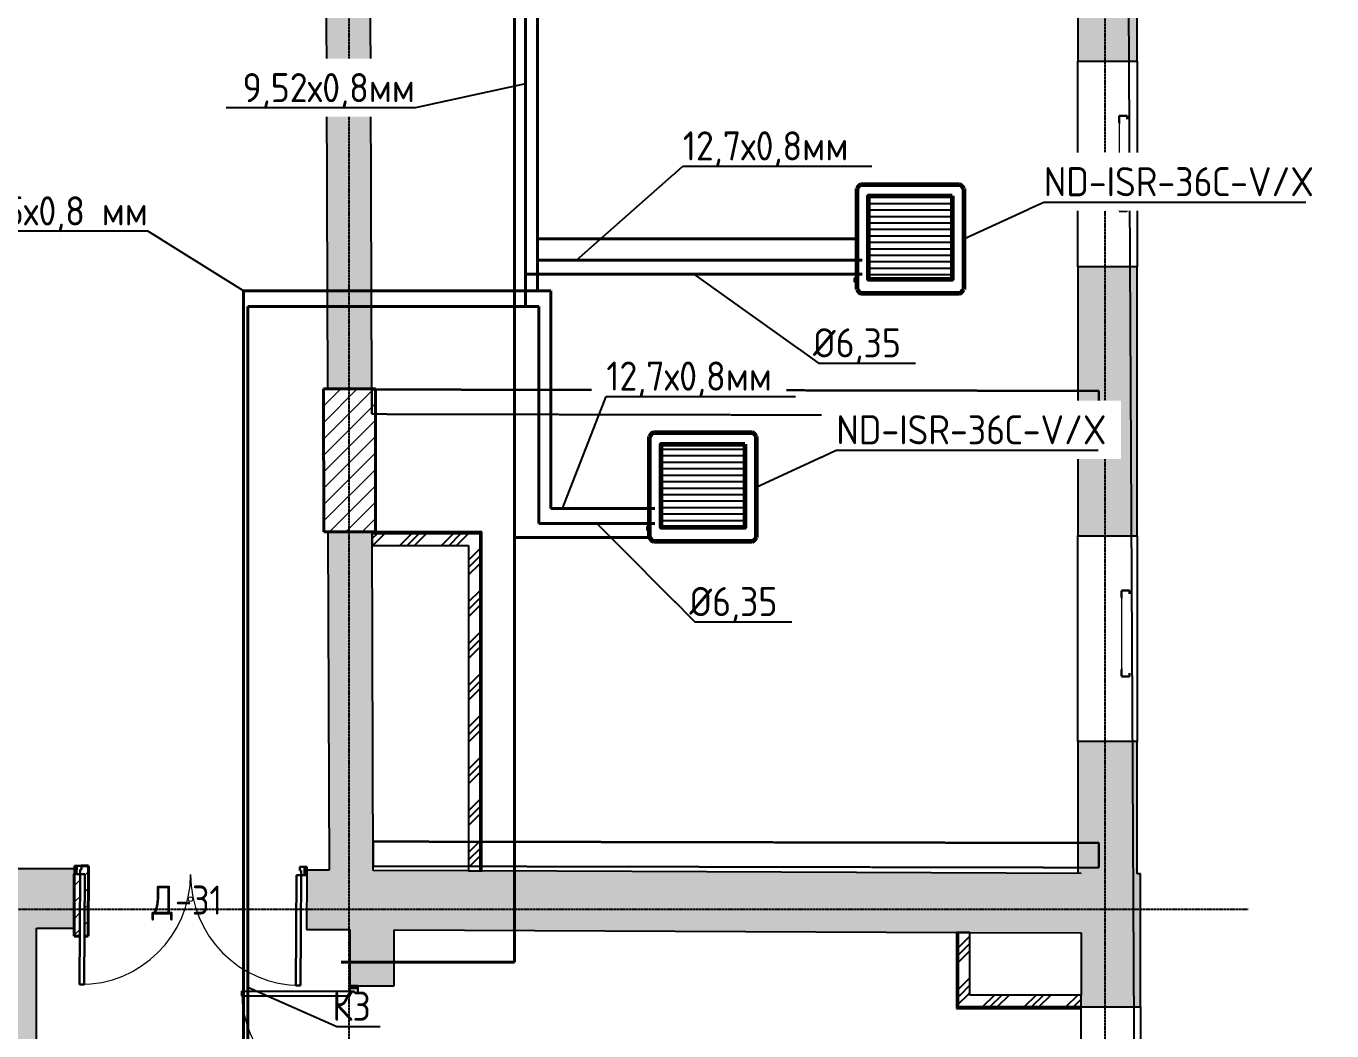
# Model space of a CAD drawing. Header units: millimetres. Extents: x -129048 to 476301, y -5853 to 215316.
# Drawn here: x 262609 to 273838, y 19661 to 28302 of the extents above; entities that cross this region are included whole.
import ezdxf
from ezdxf import colors
from ezdxf.entities.mleader import LeaderData, LeaderLine
from ezdxf.math import Vec2, Vec3

# ---------------------------------------------------------------- set-up
doc = ezdxf.new("R2010")
doc.units = ezdxf.units.MM
for name, pattern in [('ADSK_Линия сетки', [25, 20, -2.5, 0, -2.5]), ('ADSK_Сверху', [4.5, 3, -1.5]), ('ADSK_Снесено', [4.5, 3, -1.5])]:
    doc.linetypes.add(name, pattern=pattern)
for name, color, linetype, lineweight, true_color in [('_ Окна', 5, 'Continuous', 30, 0x0000ff), ('Стены внутренние', 5, 'Continuous', 18, 0x0000ff), ('Стены наружные', 1, 'ADSK_Снесено', 18, 0xff0000), ('Стены штриховка', 5, 'Continuous', 18, 0x0000ff)]:
    doc.layers.add(name, color=color, linetype=linetype, lineweight=lineweight, true_color=true_color)
for name, color, linetype, lineweight in [('GAZLAITER', 1, 'Continuous', 40), ('Двери', 251, 'Continuous', 18), ('Дренаж', 36, 'Continuous', 40), ('Каркас', 7, 'Continuous', 18), ('Кондеи', 6, 'Continuous', 60), ('Марки дверей', 7, 'Continuous', 20), ('Обратка', 5, 'Continuous', 25), ('Окна', 251, 'Continuous', 18), ('Отсутсвующие МО', 2, 'Continuous', 60), ('Стены', 7, 'Continuous', 18), ('Стены разрез', 7, 'Continuous', 40)]:
    doc.layers.add(name, color=color, linetype=linetype, lineweight=lineweight)
doc.styles.add('GOST Common_2', font='GOST Common_0.ttf', dxfattribs={"width": 0.9, "height": 250})
doc.styles.add('PIK', font='isocpeur.ttf', dxfattribs={"width": 0.9, "height": 250})
pattern_1 = [(45, (215977.25, 150), (-179.6051, 179.6051), []), (45, (216040.75, 150), (0, 359.2102), []), (45, (215913.75, 150), (0, 359.2102), [])]
pattern_2 = [(45, (0, 0), (-70.71068, 70.71068), [])]

# ---------------------------------------------------------------- blocks, each defined once
blk = doc.blocks.new('Витраж-тент со смещением вовне - 60мм 30 сдвиг-1466956-03 План 3-го этажа')
at = {"layer": '_ Окна', "color": 161, "linetype": 'ADSK_Сверху', "true_color": 0xaaaaff}
for p, q in [((-410, 25), (-410, -45)), ((-410, 25), (-380, 25)), ((-410, -45), (-410, 25)), ((410, 25), (380, 25)), ((410, -45), (410, 25)), ((410, -45), (410, 25)), ((-350, -45), (-410, -45)), ((-350, -35), (-350, -45)), ((350, -35), (350, -45)), ((350, -45), (410, -45))]:
    blk.add_line(p, q, dxfattribs=at)
at = {"layer": 'Окна', "color": 161, "linetype": 'ADSK_Сверху', "true_color": 0xaaaaff}
blk.add_line((-350, -45), (350, -45), dxfattribs=at)
blk = doc.blocks.new('Витраж-тент со смещением вовне - 60мм 30 сдвиг-1466950-03 План 3-го этажа')
at = {"layer": '_ Окна', "color": 161, "linetype": 'ADSK_Сверху', "true_color": 0xaaaaff}
for p, q in [((-370, 25), (-370, -45)), ((-370, 25), (-340, 25)), ((-370, -45), (-370, 25)), ((370, 25), (340, 25)), ((370, -45), (370, 25)), ((370, -45), (370, 25)), ((-310, -45), (-370, -45)), ((-310, -35), (-310, -45)), ((310, -35), (310, -45)), ((310, -45), (370, -45))]:
    blk.add_line(p, q, dxfattribs=at)
at = {"layer": 'Окна', "color": 161, "linetype": 'ADSK_Сверху', "true_color": 0xaaaaff}
blk.add_line((-310, -45), (310, -45), dxfattribs=at)
blk = doc.blocks.new('Новые проёмы 3 этаж - Новые проёмы 3 этаж-1676495-03 План 3-го этажа')
at = {"layer": 'Стены'}
h = blk.add_hatch(dxfattribs=at)
h.set_pattern_fill('FP_4', color=256, style=0, pattern_type=2)
h.set_pattern_definition(pattern_2)
h.paths.add_polyline_path([(49481, 23802), (49637, 23802), (49636, 25032), (49188, 25032), (49193, 23802), (49428, 23802)])
h = blk.add_hatch(dxfattribs=at)
h.set_pattern_fill('FP_4', color=256, style=0, pattern_type=2)
h.set_pattern_definition(pattern_2)
h.paths.add_polyline_path([(47096, 20860), (47136, 20860), (47134, 20325), (47166, 20326), (47168, 20930), (47107, 20930), (47106, 20900), (47096, 20900), (47096, 20860)])
h.paths.add_polyline_path([(47044, 20325), (47094, 20325), (47096, 20860), (47046, 20861), (47044, 20394)])
at = {"layer": 'Стены разрез'}
for p, q in [((49636, 25032), (49188, 25032)), ((49188, 25032), (49193, 23802)), ((49637, 23802), (49636, 25032)), ((49193, 23802), (49637, 23802)), ((47168, 20930), (47106, 20930)), ((47166, 20326), (47168, 20930)), ((47046, 20861), (47044, 20325)), ((47044, 20325), (47094, 20325)), ((47134, 20325), (47166, 20326))]:
    blk.add_line(p, q, dxfattribs=at)
blk = doc.blocks.new('AC_Дверь_Однопольная - Д-30л 1030х2200h-1983144-03 План 3-го этажа')
at = {"layer": 'Двери', "lineweight": 30}
for p, q in [((465, 1120), (425, 1120)), ((425, 1120), (425, 190)), ((465, 190), (465, 1120)), ((-495, 190), (-515, 190)), ((-515, 190), (-515, 120)), ((-515, 120), (-495, 120)), ((-465, 190), (-495, 190)), ((-495, 190), (-495, 120)), ((-495, 120), (-495, 190)), ((-495, 120), (-455, 120)), ((-465, 150), (-465, 190)), ((-455, 150), (-465, 150)), ((-455, 120), (-455, 150)), ((425, 190), (465, 190)), ((465, 150), (455, 150)), ((455, 150), (455, 120)), ((455, 120), (495, 120)), ((495, 190), (465, 190)), ((465, 190), (465, 150)), ((495, 120), (495, 190)), ((515, 190), (495, 190)), ((495, 190), (495, 120)), ((495, 120), (515, 120)), ((515, 120), (515, 190))]:
    blk.add_line(p, q, dxfattribs=at)
at = {"layer": 'Двери'}
blk.add_arc((465, 190), 930, 90, 180, dxfattribs=at)
blk = doc.blocks.new('AC_Дверь_Двупольная - Д-31 2000х2200h-2039733-03 План 3-го этажа')
at = {"layer": 'Двери', "lineweight": 30}
for p, q in [((-950, 738), (-910, 738)), ((-950, -212), (-950, 738)), ((-910, 738), (-910, -212)), ((950, 738), (910, 738)), ((910, 738), (910, -212)), ((950, -212), (950, 738)), ((-1000, -212), (-980, -212)), ((-1000, -282), (-1000, -212)), ((-980, -212), (-950, -212)), ((-980, -282), (-980, -212)), ((-980, -212), (-980, -282)), ((-910, -212), (-950, -212)), ((-950, -212), (-950, -252)), ((910, -212), (950, -212)), ((980, -212), (950, -212)), ((950, -212), (950, -252)), ((980, -282), (980, -212)), ((1000, -212), (980, -212)), ((980, -212), (980, -282)), ((1000, -282), (1000, -212)), ((-980, -282), (-1000, -282)), ((-940, -282), (-980, -282)), ((-950, -252), (-940, -252)), ((-940, -252), (-940, -282)), ((950, -252), (940, -252)), ((940, -252), (940, -282)), ((940, -282), (980, -282)), ((980, -282), (1000, -282))]:
    blk.add_line(p, q, dxfattribs=at)
at = {"layer": 'Двери'}
for centre, start, end in [((-950, -212), 360, 90), ((950, -212), 90, 180)]:
    blk.add_arc(centre, 950, start, end, dxfattribs=at)
blk = doc.blocks.new('ADSK_Марка_Дверь - Типоразмер_ADSK_Марка-58376-03 План 3-го этажа')
at = {"layer": 'Марки дверей', "lineweight": 9}
blk.add_circle((0, 0), 0.2, dxfattribs=at)
blk = doc.blocks.new('Фанкйол')
at = {"layer": 'Кондеи', "lineweight": 25}
h = blk.add_hatch(dxfattribs=at)
h.set_pattern_fill('LINE', color=256, scale=11.68, angle=90)
h.set_pattern_definition([(90, (495465.057, -661010.487), (-37.084, 2e-15), [])])
h.paths.add_polyline_path([(20708.9, 22771.3), (20708.9, 22292.3), (21187.9, 22292.3), (21187.9, 22771.3)])
at = {"layer": 'Кондеи'}
for points in [[(20666.2, 22837.4), (21244.8, 22837.4)], [(20642.8, 22249.6), (20642.8, 22814)], [(21268.2, 22814), (21268.2, 22249.7)], [(21244.8, 22226.2), (20666.2, 22226.2)]]:
    blk.add_lwpolyline(points, dxfattribs=at)
blk.add_lwpolyline([(20708.9, 22771.3), (21187.9, 22771.3), (21187.9, 22292.3), (20708.9, 22292.3)], close=True, dxfattribs=at)
for centre, radius, start, end in [((20688.8, 22791.4), 51.3, 116.21469, 153.78806), ((21222.2, 22791.5), 51.2, 26.14279, 63.80121), ((20688.8, 22272.2), 51.3, 206.21194, 243.78531), ((21222.4, 22272), 51, 296.16014, 334.02027)]:
    blk.add_arc(centre, radius, start, end, dxfattribs=at)
at = {"layer": 'Обратка'}
blk.add_lwpolyline([(21199.9, 22226.2), (21183.4, 22226.2), (21183.4, 22209.7), (21199.9, 22209.7)], close=True, dxfattribs=at)

msp = doc.modelspace()

# ---------------------------------------------------------------- hatches: boundary and pattern name
at = {"layer": 'Стены внутренние', "lineweight": 25, "true_color": 0x636466}
h = msp.add_hatch(color=251, dxfattribs=at)
h.paths.add_polyline_path([(265204.68889, 23893.77805), (265584.687, 23894.97869), (265584.50722, 23951.87837), (265204.50532, 23951.87837)])
h.paths.add_polyline_path([(265274.82377, 25181.87837), (265580.62092, 25181.87837), (265564.07164, 30419.66711), (265184.07405, 30418.30594), (265200.61902, 25181.87837)])
h.paths.add_polyline_path([(265179.75815, 31784.27142), (265559.75575, 31785.63259), (265543.19155, 37028.14576), (265163.17605, 37032.44992), (265174.08924, 33578.46169)])
h = msp.add_hatch(dxfattribs=at)
h.set_pattern_fill('FP_1', color=251, style=0, pattern_type=2)
h.set_pattern_definition(pattern_1)
h.paths.add_polyline_path([(265585.37488, 23836.87837), (266513.47021, 23836.87837), (266513.47021, 23936.87837), (265585.37488, 23936.87837), (265585.37488, 23894.97869)])
for points in [[(265593.70235, 21041.65152), (265584.687, 23894.97869), (265204.68889, 23893.77805), (265213.69491, 21043.40607), (265475.76736, 21042.19605)], [(262317.10652, 13099.81577), (262697.10652, 13104.97462), (262697.10652, 20545.02004), (262518.11169, 20545.84648), (262518.11169, 20574.05859), (262317.10652, 20574.05859), (262317.10652, 15170.85341)]]:
    msp.add_hatch(color=251, dxfattribs=at).paths.add_polyline_path(points)
h = msp.add_hatch(dxfattribs=at)
h.set_pattern_fill('FP_1', color=251, style=0, pattern_type=2)
h.set_pattern_definition(pattern_1)
h.paths.add_polyline_path([(266513.47021, 21037.40484), (266513.47021, 23836.87837), (266413.47021, 23836.87837), (266413.47021, 21037.86655)])
h = msp.add_hatch(color=251, dxfattribs=at)
h.paths.add_polyline_path([(265376.39762, 12761.31342), (265756.4101, 12766.47244), (265770.38605, 19018.94419), (265390.3851, 19018.94419), (265376.55504, 12831.7381)])
h.paths.add_polyline_path([(265772.68837, 20048.94162), (265773.76549, 20530.81471), (265393.76846, 20532.56921), (265393.76846, 20049.78861), (265770.38605, 20048.94677)])
h = msp.add_hatch(dxfattribs=at)
h.set_pattern_fill('FP_1', color=251, style=0, pattern_type=2)
h.set_pattern_definition(pattern_1)
h.paths.add_polyline_path([(270724.45134, 19969.53054), (270724.45134, 20507.95677), (270624.45134, 20508.41848), (270624.45134, 19969.53054)])
h = msp.add_hatch(dxfattribs=at)
h.set_pattern_fill('FP_1', color=251, style=0, pattern_type=2)
h.set_pattern_definition(pattern_1)
h.paths.add_polyline_path([(271681.20351, 19869.53054), (271681.20351, 19969.53054), (270624.45134, 19969.53054), (270624.45134, 19869.53054), (271646.59822, 19869.53054)])
at = {"layer": 'Стены наружные', "linetype": 'Continuous', "lineweight": 25, "true_color": 0x636466}
h = msp.add_hatch(color=251, dxfattribs=at)
h.paths.add_polyline_path([(272162.71087, 21011.32158), (272162.71087, 22148.70542), (271652.71087, 22148.70542), (271652.71087, 21013.67631), (271945.10281, 21012.3263)])
h.paths.add_polyline_path([(271807.49883, 23918.70542), (272162.71087, 23918.70542), (272162.71087, 26230.6845), (271652.71087, 26230.6845), (271652.71087, 23918.70542)])
h.paths.add_polyline_path([(271757.76448, 28000.6845), (272162.71087, 28000.6845), (272162.71087, 30433.88967), (271652.71087, 30433.88967), (271652.71087, 28000.6845)])
h.paths.add_polyline_path([(271757.76448, 32203.88967), (272162.71087, 32203.88967), (272162.71087, 34754.15593), (271652.71087, 34754.15593), (271652.71087, 32203.88967)])
h.paths.add_polyline_path([(272162.71087, 36524.15593), (272162.71087, 43909.20652), (271652.71087, 43909.20652), (271652.71087, 36524.15593), (271945.10281, 36524.15593)])
h = msp.add_hatch(color=251, dxfattribs=at)
h.paths.add_polyline_path([(265211.3402, 20533.4115), (265213.69491, 21043.40607), (265023.68575, 21044.28336), (265021.33104, 20534.2888)])
h.paths.add_polyline_path([(263021.35236, 20543.52295), (263023.50854, 21053.51844), (262520.4664, 21055.84105), (262520.4664, 20574.05859), (262518.24195, 20574.05859), (262518.11169, 20545.84648), (262697.10652, 20545.02004)])
msp.add_hatch(color=251, dxfattribs=at).paths.add_polyline_path([(271681.20351, 20503.53932), (271681.20351, 21013.54476), (265213.69491, 21043.40607), (265211.3402, 20533.4115), (269065.9005, 20515.61451)])
h = msp.add_hatch(color=251, dxfattribs=at)
h.paths.add_polyline_path([(271852.65846, 9192.30207), (272191.20351, 9192.30207), (272191.20351, 9694.16657), (271681.20351, 9694.16657), (271681.20351, 9192.30207), (271852.19705, 9192.30207)])
h.paths.add_polyline_path([(271945.10281, 11514.16657), (272191.20351, 11514.16657), (272191.20351, 12485.74332), (271681.20351, 12485.74332), (271681.20351, 11514.16657), (271852.65846, 11514.16657)])
h.paths.add_polyline_path([(271837.6748, 13335.74332), (272191.20351, 13335.74332), (272191.20351, 14340.89502), (271681.20351, 14340.89502), (271681.20351, 13335.74332)])
h.paths.add_polyline_path([(271852.65846, 15190.89502), (272191.20351, 15190.89502), (272191.20351, 16193.20022), (271681.20351, 16193.20022), (271681.20351, 15190.89502), (271831.17272, 15190.89502)])
h.paths.add_polyline_path([(271852.65846, 17043.20022), (272191.20351, 17043.20022), (272191.20351, 18049.21), (271681.20351, 18049.21), (271681.20351, 17043.20022), (271824.68062, 17043.20022)])
h.paths.add_polyline_path([(271814.77581, 19869.21), (272191.20351, 19869.21), (272191.20351, 21011.19002), (271681.20351, 21013.54476), (271681.20351, 19869.21)])

# ---------------------------------------------------------------- linework, layer by layer
at = {"linetype": 'ADSK_Линия сетки', "lineweight": 25}
for p, q in [((265387.16465, -2825.79407), (265387.16465, 44684.78674)), ((271887.16465, -2825.79407), (271887.16465, 44684.78674)), ((204891.02955, 20706.78828), (273118.97256, 20706.78828))]:
    msp.add_line(p, q, dxfattribs=at)
at = {"color": 251, "lineweight": 25, "true_color": 0x636466}
msp.add_lwpolyline([(262010.4664, 21084.05859), (262010.4664, 43909.20652), (272009.87193, 43909.20652), (272191.20351, 8682.30207), (265910.655, 8682.30207), (265910.655, 300.23165), (258014.186, 300.23165), (258014.186, 2256.78828), (247213.22785, 2336.47811), (247313.64977, 2335.73719), (247313.64977, -2582.56685), (234949.89798, -2582.56685), (234949.89798, 2336.47811), (224250.2517, 2336.47811), (224250.2517, 422.0206), (216267.75299, 456.78828), (216267.75299, 8679.25245)], dxfattribs=at)
at = {"layer": 'GAZLAITER', "lineweight": 40, "ltscale": 10}
for p, q in [((266902.84577, 34047.83259), (266902.84577, 25891.52691)), ((269798.36957, 26168.52736), (266902.84577, 26168.52736)), ((266902.84577, 25891.52691), (264514.16575, 25891.52691)), ((264514.16575, 25891.52691), (264514.16575, 14241.65141)), ((267018.7001, 25891.52691), (266902.84577, 25891.52691)), ((267018.7001, 24024.03322), (267018.7001, 25891.52691)), ((268014.32893, 24024.03322), (267018.7001, 24024.03322))]:
    msp.add_line(p, q, dxfattribs=at)
at = {"layer": 'GAZLAITER', "color": 5, "lineweight": 40, "ltscale": 10}
for p, q in [((267005.89834, 33927.83392), (267005.89834, 26025.71684)), ((267342.86995, 26288.52603), (267005.89834, 26288.52603)), ((269798.37012, 26288.52603), (267342.86995, 26288.52603)), ((267005.89834, 26025.71684), (264479.08717, 26025.71684)), ((264479.08717, 14202.74832), (264479.08717, 26025.71684)), ((267121.6789, 26025.71684), (266902.84577, 26025.71684)), ((267121.6789, 24154.6385), (267121.6789, 26025.71684)), ((268014.32947, 24154.6385), (267121.6789, 24154.6385))]:
    msp.add_line(p, q, dxfattribs=at)
at = {"layer": 'Дренаж'}
for p, q in [((266807.40068, 40164.27896), (266807.40068, 20253.30168)), ((269754.66882, 26472.15851), (267005.89834, 26472.15851)), ((267970.62817, 23904.26411), (266807.40068, 23904.26411)), ((266807.40068, 20253.30168), (265318.05062, 20253.30168))]:
    msp.add_line(p, q, dxfattribs=at)
at = {"layer": 'Каркас', "color": 251, "linetype": 'ADSK_Сверху', "lineweight": 25, "true_color": 0x636466}
for p, q in [((271833.02318, 25165.0615), (265580.63577, 25177.17853)), ((265580.63577, 25177.17853), (265581.30087, 24966.67685)), ((265581.30087, 24966.67685), (265580.63577, 25177.17853)), ((265580.63577, 25177.17853), (271833.02318, 25165.0615)), ((271833.02318, 25165.0615), (271832.61524, 24954.5619)), ((271832.61524, 24954.5619), (271833.02318, 25165.0615)), ((265581.30087, 24966.67685), (271832.61524, 24954.5619)), ((265581.30087, 24966.67685), (271832.61524, 24954.5619)), ((271833.02318, 21277.34866), (265592.91943, 21289.44188)), ((265592.91943, 21289.44188), (265593.58453, 21078.9402)), ((265593.58453, 21078.9402), (265592.91943, 21289.44188)), ((265592.91943, 21289.44188), (271833.02318, 21277.34866)), ((271833.02318, 21277.34866), (271832.61524, 21066.84905)), ((271832.61524, 21066.84905), (271833.02318, 21277.34866)), ((265593.58453, 21078.9402), (271832.61524, 21066.84905)), ((265593.58453, 21078.9402), (271832.61524, 21066.84905))]:
    msp.add_line(p, q, dxfattribs=at)
at = {"layer": 'Стены внутренние', "color": 251, "lineweight": 25, "true_color": 0x636466}
for p, q in [((265184.07405, 30418.30594), (265200.61902, 25181.87837)), ((265580.62092, 25181.87837), (265564.07164, 30419.66711)), ((265200.61902, 25181.87837), (265580.62092, 25181.87837)), ((265204.50532, 23951.87837), (265213.69491, 21043.40607)), ((265584.50722, 23951.87837), (265204.50532, 23951.87837)), ((265593.70235, 21041.65152), (265584.50722, 23951.87837)), ((266528.47021, 23951.87837), (265585.37488, 23951.87837)), ((265585.37488, 23951.87837), (265585.37488, 23836.87837)), ((266528.47021, 21037.33558), (266528.47021, 23951.87837)), ((265585.37488, 23836.87837), (266413.47021, 23836.87837)), ((266413.47021, 23836.87837), (266413.47021, 21037.86655)), ((266413.47021, 21037.86655), (266528.47021, 21037.33558)), ((262697.10652, 13104.97462), (262697.10652, 20545.02004)), ((265393.76846, 20532.56921), (265392.68932, 20049.79102)), ((265772.68837, 20048.94162), (265773.76549, 20530.81471)), ((270609.45134, 20508.48774), (270609.45134, 19854.53054)), ((270724.45134, 20507.95677), (270609.45134, 20508.48774)), ((270724.45134, 19969.53054), (270724.45134, 20507.95677)), ((265462.68915, 20049.63455), (265772.68837, 20048.94162)), ((271681.20351, 19969.53054), (270724.45134, 19969.53054)), ((271681.20351, 19869.53054), (271681.20351, 19969.53054)), ((270609.45134, 19854.53054), (271681.20351, 19854.53054)), ((271681.20351, 19854.53054), (271681.20351, 19869.21))]:
    msp.add_line(p, q, dxfattribs=at)
at = {"layer": 'Стены внутренние', "color": 251, "linetype": 'ADSK_Сверху', "lineweight": 25, "true_color": 0x636466}
for p, q in [((270609.45134, 20508.48774), (270609.45134, 20069.20805)), ((270609.45134, 20508.48774), (270724.45134, 20507.95677)), ((270724.45134, 20070.49615), (270724.45134, 20507.95677))]:
    msp.add_line(p, q, dxfattribs=at)
at = {"layer": 'Стены наружные', "color": 251, "linetype": 'Continuous', "lineweight": 25, "true_color": 0x636466}
for p, q in [((271652.71087, 30433.88967), (271652.71087, 28000.6845)), ((272162.71087, 28000.6845), (272162.71087, 30433.88967)), ((271652.71087, 28000.6845), (272162.71087, 28000.6845)), ((271652.71087, 26230.6845), (271652.71087, 28000.6845)), ((272162.71087, 28000.6845), (272162.71087, 26230.6845)), ((272162.71087, 26230.6845), (271652.71087, 26230.6845)), ((271652.71087, 26230.6845), (271652.71087, 23918.70542)), ((272162.71087, 23918.70542), (272162.71087, 26230.6845)), ((271652.71087, 23918.70542), (272162.71087, 23918.70542)), ((271652.71087, 22148.70542), (271652.71087, 23918.70542)), ((272162.71087, 23918.70542), (272162.71087, 22148.70542)), ((272162.71087, 22148.70542), (271652.71087, 22148.70542)), ((271652.71087, 22148.70542), (271652.71087, 21013.67631)), ((272162.71087, 21011.32158), (272162.71087, 22148.70542)), ((263023.70707, 21053.51752), (262520.4664, 21055.84105)), ((263021.35236, 20543.52295), (263023.50854, 21010.51798)), ((265023.48722, 21001.28382), (265021.33104, 20534.2888)), ((265213.69491, 21043.40607), (265023.68575, 21044.28336)), ((266413.47021, 21037.86655), (265593.70235, 21041.65152)), ((271681.20351, 21013.54476), (266528.47021, 21037.33558)), ((272191.20351, 21011.19002), (272162.71087, 21011.32158)), ((272191.20351, 19869.21), (272191.20351, 21011.19002)), ((262697.10652, 20545.02004), (263021.35236, 20543.52295)), ((265021.33104, 20534.2888), (265393.76846, 20532.56921)), ((265773.76549, 20530.81471), (270609.45134, 20508.48774)), ((270724.45134, 20507.95677), (271681.20351, 20503.53932)), ((271681.20351, 20503.53932), (271681.20351, 19969.53054)), ((271681.20351, 19869.21), (272191.20351, 19869.21)), ((271681.20351, 18049.21), (271681.20351, 19854.53054)), ((272191.20351, 19869.21), (272191.20351, 18049.21))]:
    msp.add_line(p, q, dxfattribs=at)
at = {"layer": 'Стены штриховка', "color": 251, "lineweight": 25, "true_color": 0x636466}
for p, q in [((266519.47021, 23942.87837), (265585.37488, 23942.87837)), ((266513.47021, 23936.87837), (265585.37488, 23936.87837)), ((266513.47021, 21037.40484), (266513.47021, 23936.87837)), ((266519.47021, 21037.37714), (266519.47021, 23942.87837)), ((270618.45134, 20508.44618), (270618.45134, 19863.53054)), ((270624.45134, 20508.41848), (270624.45134, 19869.53054)), ((270618.45134, 19863.53054), (271681.20351, 19863.53054)), ((270624.45134, 19869.53054), (271681.20351, 19869.53054)), ((271681.20351, 19869.21), (271681.20351, 19869.53054))]:
    msp.add_line(p, q, dxfattribs=at)

# ---------------------------------------------------------------- block references
at = {"layer": '_ Окна', "color": 251, "linetype": 'ADSK_Сверху', "lineweight": 25, "true_color": 0x636466, "rotation": 269.9999999999992}
for name, p in [('Витраж-тент со смещением вовне - 60мм 30 сдвиг-1466956-03 План 3-го этажа', (272052.53251, 27120.6845)), ('Витраж-тент со смещением вовне - 60мм 30 сдвиг-1466950-03 План 3-го этажа', (272073.09981, 23078.70542))]:
    msp.add_blockref(name, p, dxfattribs=at)
at = {"layer": 'Двери', "color": 251, "lineweight": 25, "true_color": 0x636466}
for name, p, rotation in [('AC_Дверь_Двупольная - Д-31 2000х2200h-2039733-03 План 3-го этажа', (264022.51906, 20793.90316), 179.7354599844082), ('AC_Дверь_Однопольная - Д-30л 1030х2200h-1983144-03 План 3-го этажа', (265581.53769, 19534.36761), 89.87192874755772)]:
    msp.add_blockref(name, p, dxfattribs=dict(at, rotation=rotation))
at = {"layer": 'Марки дверей', "color": 251, "lineweight": 25, "true_color": 0x636466, "xscale": 99.99999999999993, "yscale": 99.99999999999993, "zscale": 99.99999999999993}
msp.add_blockref('ADSK_Марка_Дверь - Типоразмер_ADSK_Марка-58376-03 План 3-го этажа', (264022.51906, 20793.90316), dxfattribs=at)
at = {"layer": 'Отсутсвующие МО', "color": 2, "lineweight": 60, "ltscale": 10, "xscale": 1.5, "yscale": 1.5, "zscale": 1.5, "rotation": 270}
for p in [(236415.32466, 57905.42181), (234631.28402, 55771.53428)]:
    msp.add_blockref('Фанкйол', p, dxfattribs=at)
at = {"layer": 'Стены', "color": 251, "lineweight": 25, "true_color": 0x636466}
msp.add_blockref('Новые проёмы 3 этаж - Новые проёмы 3 этаж-1676495-03 План 3-го этажа', (215977.2543, 150), dxfattribs=at)

# ---------------------------------------------------------------- texts
at = {"layer": 'Марки дверей', "color": 251, "lineweight": 25, "true_color": 0x636466, "char_height": 250, "attachment_point": 1, "style": 'GOST Common_2'}
for s, insert, width in [('\\fGOST Common|b0|i0|c204|p34|;\\W.9;Д', (263686.63978, 20910.91625), 245.316375), ('-31', (263889.04603, 20910.91625), 526.7086875)]:
    msp.add_mtext(s, dxfattribs=dict(at, insert=insert, width=width))

# ---------------------------------------------------------------- leaders
at = {"layer": 'GAZLAITER', "color": 18, "lineweight": 25, "ltscale": 10, "true_color": 0x000000}
ml = msp.add_multileader_mtext('Standard', dxfattribs=at)
ml.set_content('{\\C256;\\c0;К3}', color=2, style='PIK')
ml.set_leader_properties()
ml.build(insert=Vec2(0, 0))
ml.multileader.update_dxf_attribs({"text_left_attachment_type": 6, "text_right_attachment_type": 6, "dogleg_length": 0.36, "arrow_head_size": 0.18})
ctx = ml.context
ctx.base_point, ctx.char_height, ctx.arrow_head_size, ctx.landing_gap_size, ctx.plane_origin = Vec3(265280.75979, 19698.36445), 250, 0.18, 0.09, Vec3(264573.20161, 20038.71167)
ctx.left_attachment, ctx.right_attachment, ctx.text_align_type = 6, 6, 2
notes = []
notes.append((ctx, [(0, (1, 1, 0), (265280.39979, 19698.36445), (1, 0), 0.36, [(0, [(264514.16575, 20038.71167)], 0, [])])]))
ctx.mtext.insert, ctx.mtext.alignment, ctx.mtext.flow_direction = Vec3(265573.34979, 19998.36445), 3, 5
for ctx, leaders in notes:
    for number, flags, end, landing, length, lines in leaders:
        leader = LeaderData()
        leader.index, (leader.has_last_leader_line, leader.has_dogleg_vector, leader.attachment_direction) = number, flags
        leader.last_leader_point, leader.dogleg_vector, leader.dogleg_length = Vec3(end), Vec3(landing), length
        for number, points, colour, breaks in lines:
            line = LeaderLine()
            line.index, line.vertices, line.color, line.breaks = number, Vec3.list(points), colors.encode_raw_color(colour), breaks
            leader.lines.append(line)
        ctx.leaders.append(leader)

# ---------------------------------------------------------------- next in the draw order: leaders
ml = msp.add_multileader_mtext('Standard', dxfattribs=at)
ml.set_content('9,52х0,8мм', color=250, style='PIK')
ml.set_leader_properties()
ml.build(insert=Vec2(0, 0))
ml.multileader.update_dxf_attribs({"text_left_attachment_type": 6, "text_right_attachment_type": 6, "dogleg_length": 0.36, "arrow_head_size": 0.18})
ctx = ml.context
ctx.base_point, ctx.char_height, ctx.arrow_head_size, ctx.landing_gap_size, ctx.plane_origin = Vec3(264535.61104, 27598.1877), 250, 0.18, 0.09, Vec3(264901.01788, 29382.45777)
ctx.left_attachment, ctx.right_attachment, ctx.text_align_type = 6, 6, 2
notes = []
notes.append((ctx, [(1, (1, 1, 0), (265953.65104, 27598.1877), (-1, 0), 0.36, [(1, [(266902.84577, 27806.77213)], 0, [])])]))
ctx.mtext.insert, ctx.mtext.alignment, ctx.mtext.flow_direction = Vec3(265953.20104, 27898.1877), 3, 5
ctx.mtext.has_bg_fill, ctx.mtext.bg_color, ctx.mtext.bg_scale_factor, ctx.mtext.bg_transparency, ctx.mtext.use_window_bg_color = 1, -1027028792, 1.5, 0, 1
ml = msp.add_multileader_mtext('Standard', dxfattribs=at)
ml.set_content('12,7х0,8мм', color=250, style='PIK')
ml.set_leader_properties()
ml.build(insert=Vec2(0, 0))
ml.multileader.update_dxf_attribs({"text_left_attachment_type": 6, "text_right_attachment_type": 6, "dogleg_length": 0.36, "arrow_head_size": 0.18})
ctx = ml.context
ctx.base_point, ctx.char_height, ctx.arrow_head_size, ctx.landing_gap_size, ctx.plane_origin = Vec3(268256.18952, 27097.19477), 250, 0.18, 0.09, Vec3(263080.05147, 27643.94531)
ctx.left_attachment, ctx.right_attachment = 6, 6
notes.append((ctx, [(0, (1, 1, 0), (268255.82952, 27097.19477), (1, 0), 0.36, [(0, [(267342.86995, 26288.52603)], 0, [])])]))
ctx.mtext.insert, ctx.mtext.flow_direction = Vec3(268256.27952, 27397.19477), 5
ctx.mtext.has_bg_fill, ctx.mtext.bg_color, ctx.mtext.bg_scale_factor, ctx.mtext.bg_transparency, ctx.mtext.use_window_bg_color = 1, -1027028792, 1.5, 0, 1
ml = msp.add_multileader_mtext('Standard', dxfattribs=at)
ml.set_content('19,05х0,8 мм', color=250, style='PIK')
ml.set_leader_properties()
ml.build(insert=Vec2(0, 0))
ml.multileader.update_dxf_attribs({"text_left_attachment_type": 6, "text_right_attachment_type": 6, "dogleg_length": 0.36, "arrow_head_size": 0.18})
ctx = ml.context
ctx.base_point, ctx.char_height, ctx.arrow_head_size, ctx.landing_gap_size, ctx.plane_origin = Vec3(261990.54051, 26538.08226), 250, 0.18, 0.09, Vec3(263975.08465, 26418.13089)
ctx.left_attachment, ctx.right_attachment, ctx.text_align_type = 6, 6, 2
notes.append((ctx, [(0, (1, 1, 0), (263656.08051, 26538.08226), (-1, 0), 0.36, [(1, [(264479.08717, 26025.71684)], 0, [])])]))
ctx.mtext.insert, ctx.mtext.alignment, ctx.mtext.flow_direction = Vec3(263655.63051, 26838.08226), 3, 5
ctx.mtext.has_bg_fill, ctx.mtext.bg_color, ctx.mtext.bg_scale_factor, ctx.mtext.bg_transparency, ctx.mtext.use_window_bg_color = 1, -1027028792, 1.5, 0, 1
ml = msp.add_multileader_mtext('Standard', dxfattribs=at)
ml.set_content('{\\C256;\\c0;%%C6,35}', color=1, style='PIK')
ml.set_leader_properties()
ml.build(insert=Vec2(0, 0))
ml.multileader.update_dxf_attribs({"text_left_attachment_type": 6, "text_right_attachment_type": 6, "dogleg_length": 0.36, "arrow_head_size": 0.18})
ctx = ml.context
ctx.base_point, ctx.char_height, ctx.arrow_head_size, ctx.landing_gap_size, ctx.plane_origin = Vec3(269423.67783, 25403.34239), 250, 0.18, 0.09, Vec3(265377.83998, 29230.73944)
ctx.left_attachment, ctx.right_attachment, ctx.text_align_type = 6, 6, 2
notes.append((ctx, [(0, (1, 1, 0), (269423.31783, 25403.34239), (1, 0), 0.36, [(0, [(268350.60767, 26168.52736)], 0, [])])]))
ctx.mtext.insert, ctx.mtext.alignment, ctx.mtext.flow_direction = Vec3(270132.51783, 25703.34239), 3, 5
ctx.mtext.has_bg_fill, ctx.mtext.bg_color, ctx.mtext.bg_scale_factor, ctx.mtext.bg_transparency, ctx.mtext.use_window_bg_color = 1, -1027028792, 1.5, 0, 1
ml = msp.add_multileader_mtext('Standard', dxfattribs=at)
ml.set_content('{\\C256;\\c0;%%C6,35}', color=1, style='PIK')
ml.set_leader_properties()
ml.build(insert=Vec2(0, 0))
ml.multileader.update_dxf_attribs({"text_left_attachment_type": 6, "text_right_attachment_type": 6, "dogleg_length": 0.36, "arrow_head_size": 0.18})
ctx = ml.context
ctx.base_point, ctx.char_height, ctx.arrow_head_size, ctx.landing_gap_size, ctx.plane_origin = Vec3(268361.08507, 23178.29239), 250, 0.18, 0.09, Vec3(264543.74682, 27086.24531)
ctx.left_attachment, ctx.right_attachment, ctx.text_align_type = 6, 6, 2
notes.append((ctx, [(0, (1, 1, 0), (268360.72507, 23178.29239), (1, 0), 0.36, [(0, [(267516.51451, 24024.03322)], 0, [])])]))
ctx.mtext.insert, ctx.mtext.alignment, ctx.mtext.flow_direction = Vec3(269069.92507, 23478.29239), 3, 5
ctx.mtext.has_bg_fill, ctx.mtext.bg_color, ctx.mtext.bg_scale_factor, ctx.mtext.bg_transparency, ctx.mtext.use_window_bg_color = 1, -1027028792, 1.5, 0, 1
at = {"layer": 'Кондеи', "color": 18, "lineweight": 25, "ltscale": 10, "true_color": 0x000000}
ml = msp.add_multileader_mtext('Standard', dxfattribs=at)
ml.set_content('ND-ISR-36С-V/X', color=250, style='PIK')
ml.set_leader_properties()
ml.build(insert=Vec2(0, 0))
ml.multileader.update_dxf_attribs({"text_left_attachment_type": 6, "text_right_attachment_type": 6, "dogleg_length": 0.36, "arrow_head_size": 0.18})
ctx = ml.context
ctx.base_point, ctx.char_height, ctx.arrow_head_size, ctx.landing_gap_size, ctx.plane_origin = Vec3(271360.38706, 26789.37032), 250, 0.18, 0.09, Vec3(270671.41862, 26260.55933)
ctx.left_attachment, ctx.right_attachment = 6, 6
notes.append((ctx, [(0, (1, 1, 0), (271360.02706, 26789.37032), (1, 0), 0.36, [(0, [(270671.41862, 26472.15851)], 0, [])])]))
ctx.mtext.insert, ctx.mtext.flow_direction = Vec3(271360.47706, 27089.37032), 5
ctx.mtext.has_bg_fill, ctx.mtext.bg_color, ctx.mtext.bg_scale_factor, ctx.mtext.bg_transparency, ctx.mtext.use_window_bg_color = 1, -1027028792, 1.5, 0, 1
ml = msp.add_multileader_mtext('Standard', dxfattribs=at)
ml.set_content('ND-ISR-36С-V/X', color=250, style='PIK')
ml.set_leader_properties()
ml.build(insert=Vec2(0, 0))
ml.multileader.update_dxf_attribs({"text_left_attachment_type": 6, "text_right_attachment_type": 6, "dogleg_length": 0.36, "arrow_head_size": 0.18})
ctx = ml.context
ctx.base_point, ctx.char_height, ctx.arrow_head_size, ctx.landing_gap_size, ctx.plane_origin = Vec3(269576.34641, 24655.48279), 250, 0.18, 0.09, Vec3(268887.37797, 24126.67179)
ctx.left_attachment, ctx.right_attachment = 6, 6
notes.append((ctx, [(0, (1, 1, 0), (269575.98641, 24655.48279), (1, 0), 0.36, [(0, [(268887.37797, 24338.27098)], 0, [])])]))
ctx.mtext.insert, ctx.mtext.flow_direction = Vec3(269576.43641, 24955.48279), 5
ctx.mtext.has_bg_fill, ctx.mtext.bg_color, ctx.mtext.bg_scale_factor, ctx.mtext.bg_transparency, ctx.mtext.use_window_bg_color = 1, -1027028792, 1.5, 0, 1
for ctx, leaders in notes:
    for number, flags, end, landing, length, lines in leaders:
        leader = LeaderData()
        leader.index, (leader.has_last_leader_line, leader.has_dogleg_vector, leader.attachment_direction) = number, flags
        leader.last_leader_point, leader.dogleg_vector, leader.dogleg_length = Vec3(end), Vec3(landing), length
        for number, points, colour, breaks in lines:
            line = LeaderLine()
            line.index, line.vertices, line.color, line.breaks = number, Vec3.list(points), colors.encode_raw_color(colour), breaks
            leader.lines.append(line)
        ctx.leaders.append(leader)

# ---------------------------------------------------------------- next in the draw order: leaders
at = {"layer": 'GAZLAITER', "color": 18, "lineweight": 25, "ltscale": 10, "true_color": 0x000000}
ml = msp.add_multileader_mtext('Standard', dxfattribs=at)
ml.set_content('12,7х0,8мм', color=250, style='PIK')
ml.set_leader_properties()
ml.build(insert=Vec2(0, 0))
ml.multileader.update_dxf_attribs({"text_left_attachment_type": 6, "text_right_attachment_type": 6, "dogleg_length": 0.36, "arrow_head_size": 0.18})
ctx = ml.context
ctx.base_point, ctx.char_height, ctx.arrow_head_size, ctx.landing_gap_size, ctx.plane_origin = Vec3(267598.49069, 25117.36606), 250, 0.18, 0.09, Vec3(262958.59268, 25510.05778)
ctx.left_attachment, ctx.right_attachment = 6, 6
notes = []
notes.append((ctx, [(0, (1, 1, 0), (267598.13069, 25117.36606), (1, 0), 0.36, [(0, [(267221.41116, 24154.6385)], 0, [])])]))
ctx.mtext.insert, ctx.mtext.flow_direction = Vec3(267598.58069, 25417.36606), 5
ctx.mtext.has_bg_fill, ctx.mtext.bg_color, ctx.mtext.bg_scale_factor, ctx.mtext.bg_transparency, ctx.mtext.use_window_bg_color = 1, -1027028792, 1.5, 0, 1
for ctx, leaders in notes:
    for number, flags, end, landing, length, lines in leaders:
        leader = LeaderData()
        leader.index, (leader.has_last_leader_line, leader.has_dogleg_vector, leader.attachment_direction) = number, flags
        leader.last_leader_point, leader.dogleg_vector, leader.dogleg_length = Vec3(end), Vec3(landing), length
        for number, points, colour, breaks in lines:
            line = LeaderLine()
            line.index, line.vertices, line.color, line.breaks = number, Vec3.list(points), colors.encode_raw_color(colour), breaks
            leader.lines.append(line)
        ctx.leaders.append(leader)

doc.saveas('drawing.dxf')
